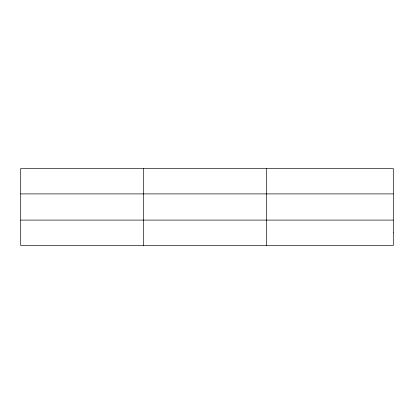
<?xml version="1.0" encoding="UTF-8"?>
<svg xmlns="http://www.w3.org/2000/svg" width="414" height="414" viewBox="0 0 414 414"><rect width="100%" height="100%" fill="white"/><g stroke="black" fill="none" stroke-linecap="round" stroke-linejoin="round"><path stroke-width="0.62" d="M143.658 168.482L143.658 245.518M266.616 168.482L266.616 245.518M20.7 193.902L393.3 193.902M20.7 220.098L393.3 220.098M393.3 232.808L393.3 245.518L20.7 245.518L20.7 168.482L393.3 168.482L393.3 232.808"/></g></svg>
